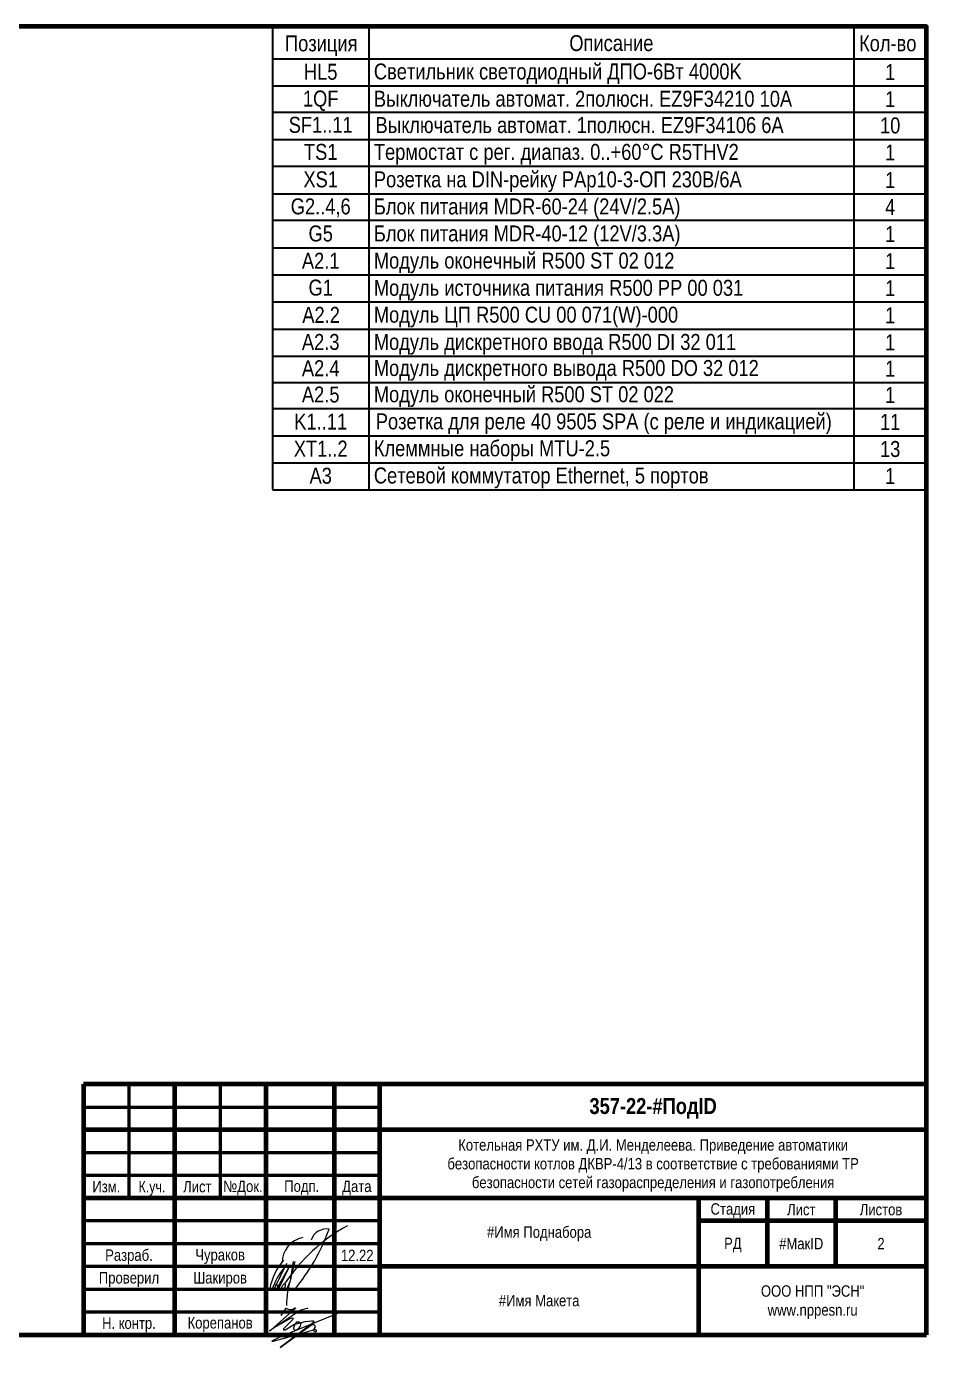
# Model space of a CAD drawing. Header units: millimetres. Extents: x -6000 to 26000, y -6000 to 26000.
# Drawn here: x 217.5 to 415, y -2517.3 to -2227.5 of the extents above; entities that cross this region are included whole.
import ezdxf

# ---------------------------------------------------------------- set-up
doc = ezdxf.new("R2010")
doc.units = ezdxf.units.MM
doc.header["$MEASUREMENT"] = 0
for name, color, linetype, lineweight in [('0_Ном._пера__1', 7, 'Continuous', 15), ('0_Ном._пера__241', 7, 'Continuous', 50), ('0_Ном._пера__246', 7, 'Continuous', 100), ('2D - Общий_Ном._пера__21', 7, 'Continuous', 30), ('Аннотация - Текст_Ном._пера__1', 7, 'Continuous', 15)]:
    doc.layers.add(name, color=color, linetype=linetype, lineweight=lineweight)
doc.layers.add('0_Ном._пера__9', color=7, linetype='Continuous', lineweight=15, true_color=0x3dad99)
doc.styles.add('СГЕНЕРИР_СТИЛЬ_1', font='ARIALN.TTF')
doc.styles.add('СГЕНЕРИР_СТИЛЬ_4', font='ARIALN.TTF')

msp = doc.modelspace()

# ---------------------------------------------------------------- linework, layer by layer
at = {"layer": '0_Ном._пера__241', "color": 7, "linetype": 'Continuous', "lineweight": 50}
for p, q in [((240, -2459.52), (240, -2484.52)), ((260, -2459.52), (260, -2484.52)), ((230, -2464.52), (295, -2464.52)), ((230, -2474.52), (295, -2474.52)), ((295, -2479.52), (230, -2479.52)), ((295, -2489.52), (230, -2489.52)), ((295, -2494.52), (230, -2494.52)), ((295, -2499.52), (230, -2499.52)), ((295, -2504.52), (230, -2504.52)), ((295, -2509.52), (230, -2509.52))]:
    msp.add_line(p, q, dxfattribs=at)
at = {"layer": '0_Ном._пера__246', "color": 7, "linetype": 'Continuous', "lineweight": 100}
for p, q in [((415, -2459.52), (230, -2459.52)), ((230, -2459.52), (230, -2514.52)), ((250, -2459.52), (250, -2514.52)), ((270, -2459.52), (270, -2514.52)), ((285, -2459.52), (285, -2514.52)), ((295, -2459.52), (295, -2514.52)), ((415, -2469.52), (230, -2469.52)), ((415, -2484.52), (230, -2484.52)), ((365, -2514.52), (365, -2484.52)), ((380, -2484.52), (380, -2499.52)), ((395, -2484.52), (395, -2499.52)), ((415, -2489.52), (365, -2489.52)), ((415, -2499.52), (295, -2499.52))]:
    msp.add_line(p, q, dxfattribs=at)
at = {"layer": '0_Ном._пера__246', "color": 7, "linetype": 'Continuous', "lineweight": 100, "flags": 128}
msp.add_lwpolyline([(415, -2514.52), (415, -2227.52), (20, -2227.52), (20, -2514.52)], close=True, dxfattribs=at)
at = {"layer": '0_Ном._пера__9', "color": 135, "linetype": 'Continuous', "lineweight": 15, "true_color": 0x3dad99}
for p, q in [((274.54, -2498.86), (271.86, -2504.41)), ((272.35, -2504.51), (275.1, -2499.72)), ((275.1, -2499.72), (272.84, -2504.41)), ((275.49, -2502.16), (276.47, -2498.39)), ((275.49, -2502.16), (276.07, -2498.42)), ((274.53, -2504.67), (275.27, -2502.93)), ((273.33, -2504.51), (273.51, -2504.19)), ((274.27, -2503.58), (274.13, -2504.62))]:
    msp.add_line(p, q, dxfattribs=at)
at = {"layer": '0_Ном._пера__9', "color": 135, "linetype": 'Continuous', "lineweight": 15, "true_color": 0x3dad99, "flags": 128}
for points in [[(273.37, -2510.28), (274.48, -2508.64, -0.414214), (274.51, -2508.64), (274.64, -2508.73, 0.267949), (275.98, -2508.83), (276.48, -2508.59, -0.775573), (276.51, -2508.62), (271.17, -2513.37), (270.81, -2513.71), (270.95, -2513.57, 0.030067), (271.39, -2513.2), (276.91, -2509.51, -0.091908), (278.11, -2508.92), (279.12, -2508.66, -0.933541), (279.19, -2508.78)], [(271.87, -2512.89), (275.11, -2511.04, -0.08719), (275.64, -2510.81), (275.75, -2510.79, -0.702393), (275.98, -2511.12), (273.94, -2513.15, 0.136086), (273.9, -2513.26, 0.443716), (274.02, -2513.4), (274.18, -2513.4, 0.161222), (274.25, -2513.37), (276.29, -2512.17, -0.026522), (276.38, -2512.11, -0.768791), (276.46, -2512.18), (276.23, -2512.62, 0.105043), (276.11, -2513.03, 0.43472), (276.54, -2513.49, 0.16132), (276.66, -2513.45), (277.28, -2512.99, 0.102211), (277.56, -2512.68), (277.58, -2512.64, -0.023478), (277.62, -2512.58, 0.197304), (277.75, -2512.02, 0.161257), (277.69, -2511.91, 0.094433), (277.46, -2511.76), (277.44, -2511.75, 0.083774), (277.2, -2511.7, 0.05387), (276.8, -2511.72, 0.985858), (276.69, -2512.04), (278.65, -2511.6, -0.027151), (278.73, -2511.58), (280.02, -2511.44, -0.046388), (280.15, -2511.44), (280.38, -2511.45, -0.65616), (280.5, -2511.81), (273.14, -2517.28), (279.32, -2512.79), (280.16, -2512.23), (280.27, -2512.21, -0.038414), (280.38, -2512.2), (280.48, -2512.2), (280.5, -2512.21, -0.402341), (280.8, -2512.81, 0.020676), (280.78, -2512.87), (280.55, -2513.25, 0.467701), (280.83, -2513.86, 0.131652), (281.07, -2513.77, 0.726247), (280.97, -2513.4), (280.88, -2513.39, 0.115506), (280.74, -2513.4), (274.6, -2515.11), (271.6, -2515.94), (271.48, -2515.93, -0.747293), (271.44, -2515.78), (273.5, -2514.8), (286.93, -2509.33)]]:
    msp.add_lwpolyline(points, format="xyb", dxfattribs=at)
at = {"layer": '0_Ном._пера__9', "color": 135, "linetype": 'Continuous', "lineweight": 15, "true_color": 0x3dad99}
for centre, radius, start, end in [((306.41, -2524.35), 38.51, 118.6981, 146.8966), ((243.78, -2477.01), 42.61, 319.6537, 340.3805), ((283.34, -2494.79), 3.52, 80.6082, 161.7985), ((279.27, -2498.66), 5.66, 101.6434, 180.3746), ((283.79, -2506.75), 13.12, 138.6736, 169.7126), ((286.05, -2509.76), 15.59, 139.9163, 160.3208), ((272.19, -2504.21), 0.668, 353.3227, 96.6773), ((296.11, -2508.4), 21.55, 163.167, 179.0964), ((273.35, -2503.91), 0.661, 268.7016, 341.1724)]:
    msp.add_arc(centre, radius, start, end, dxfattribs=at)
msp.add_ellipse((273.9, -2503.98), major_axis=(0.248, 0.662), ratio=0.421875, dxfattribs=at)
at = {"layer": '2D - Общий_Ном._пера__21', "color": 7, "linetype": 'Continuous', "lineweight": 30}
for p, q in [((271.49, -2227.52), (271.49, -2328.99)), ((271.49, -2227.52), (415, -2227.52)), ((292.66, -2227.52), (292.66, -2328.99)), ((399.02, -2227.52), (399.02, -2329.08)), ((415, -2227.52), (415, -2329.08)), ((271.49, -2234.62), (415, -2234.62)), ((271.49, -2240.55), (415, -2240.55)), ((271.49, -2246.32), (415, -2246.32)), ((271.49, -2252.34), (415, -2252.34)), ((271.49, -2258.19), (415, -2258.19)), ((271.49, -2264.21), (415, -2264.21)), ((271.49, -2269.98), (415, -2269.98)), ((271.49, -2276.08), (415, -2276.08)), ((271.49, -2282.02), (415, -2282.02)), ((271.49, -2287.95), (415, -2287.95)), ((271.49, -2293.89), (415, -2293.89)), ((271.49, -2299.82), (415, -2299.82)), ((271.49, -2305.59), (415, -2305.59)), ((271.49, -2311.35), (415, -2311.35)), ((271.49, -2317.29), (415, -2317.29)), ((271.49, -2323.23), (415, -2323.23)), ((271.49, -2329.16), (415, -2329.16))]:
    msp.add_line(p, q, dxfattribs=at)

# ---------------------------------------------------------------- texts
at = {"layer": '0_Ном._пера__1', "color": 7, "linetype": 'Continuous', "lineweight": 15, "attachment_point": 5}
for s, insert, char_height, style in [('\\A1;{\\pqc;\\fArial Narrow|b1|i0|c204|p34;357-22\\fArial Narrow|b1|i0|c204|p34;-\\fArial Narrow|b1|i0|c204|p34;#ПодID}', (355, -2464.81), 3.5, 'СГЕНЕРИР_СТИЛЬ_4'), ('\\A1;{\\pqc;\\fArial Narrow|b0|i0|c204|p34;Изм.}', (235.04, -2482), 2.5, 'СГЕНЕРИР_СТИЛЬ_1'), ('\\A1;{\\W0.950000x;\\pqc;\\fArial Narrow|b0|i0|c204|p34;К.уч.}', (245.04, -2482.35), 2.5, 'СГЕНЕРИР_СТИЛЬ_1'), ('\\A1;{\\pqc;\\fArial Narrow|b0|i0|c204|p34;Лист}', (255, -2482), 2.5, 'СГЕНЕРИР_СТИЛЬ_1'), ('\\A1;{\\pqc;\\fArial Narrow|b0|i0|c204|p34;№Док.}', (265, -2482.28), 2.5, 'СГЕНЕРИР_СТИЛЬ_1'), ('\\A1;{\\pqc;\\fArial Narrow|b0|i0|c204|p34; Подп.}', (277.5, -2482.24), 2.5, 'СГЕНЕРИР_СТИЛЬ_1'), ('\\A1;{\\pqc;\\fArial Narrow|b0|i0|c204|p34;Дата}', (290, -2482.28), 2.5, 'СГЕНЕРИР_СТИЛЬ_1'), ('\\A1;{\\pqc;\\fArial Narrow|b0|i0|c204|p34;Стадия}', (372.5, -2487.24), 2.5, 'СГЕНЕРИР_СТИЛЬ_1'), ('\\A1;{\\pqc;\\fArial Narrow|b0|i0|c204|p34;Лист}', (387.5, -2487.03), 2.5, 'СГЕНЕРИР_СТИЛЬ_1'), ('\\A1;{\\pqc;\\fArial Narrow|b0|i0|c204|p34;Листов}', (405, -2487.03), 2.5, 'СГЕНЕРИР_СТИЛЬ_1'), ('\\A1;{\\pqc;\\fArial Narrow|b0|i0|c204|p34;#Имя Поднабора}', (330, -2492.33), 2.5, 'СГЕНЕРИР_СТИЛЬ_1'), ('\\A1;{\\pqc;\\fArial Narrow|b0|i0|c204|p34;РД}', (372.5, -2494.8), 2.5, 'СГЕНЕРИР_СТИЛЬ_1'), ('\\A1;{\\pqc;\\fArial Narrow|b0|i0|c204|p34;#МакID}', (387.5, -2494.5), 2.5, 'СГЕНЕРИР_СТИЛЬ_1'), ('\\A1;{\\pqc;\\fArial Narrow|b0|i0|c204|p34;#Имя Макета}', (330, -2507), 2.5, 'СГЕНЕРИР_СТИЛЬ_1')]:
    msp.add_mtext(s, dxfattribs=dict(at, insert=insert, char_height=char_height, style=style))
at = {"layer": '0_Ном._пера__1', "color": 7, "linetype": 'Continuous', "lineweight": 15, "insert": (355, -2477.33), "char_height": 2.5, "width": 102.1134, "attachment_point": 5, "line_spacing_factor": 0.984993, "style": 'СГЕНЕРИР_СТИЛЬ_1'}
msp.add_mtext('\\A1;{\\pqc;\\fArial Narrow|b0|i0|c204|p34;Котельная РХТУ им. Д.И. Менделеева. Приведение автоматики безопасности котлов ДКВР-4/13 в соответствие с требованиями ТР безопасности сетей газораспределения и газопотребления}', dxfattribs=at)
at = {"layer": '0_Ном._пера__1', "color": 7, "linetype": 'Continuous', "lineweight": 15, "insert": (390, -2507.33), "char_height": 2.5, "attachment_point": 5, "line_spacing_factor": 0.996855, "style": 'СГЕНЕРИР_СТИЛЬ_1'}
msp.add_mtext('\\A1;{\\pqc;\\fArial Narrow|b0|i0|c204|p34;ООО НПП "ЭСН"\\P\\pqc;\\fArial Narrow|b0|i0|c204|p34;www.nppesn.ru}', dxfattribs=at)
at = {"layer": 'Аннотация - Текст_Ном._пера__1', "color": 7, "linetype": 'Continuous', "lineweight": 15, "style": 'СГЕНЕРИР_СТИЛЬ_1'}
for s, insert, char_height, attachment_point in [('\\A1;{\\pqc;\\fArial Narrow|b0|i0|c204|p34;Позиция}', (282.18, -2229.48), 3.5, 2), ('\\A1;{\\pqc;\\fArial Narrow|b0|i0|c204|p34;Описание}', (345.84, -2229.42), 3.5, 2), ('\\A1;{\\pqc;\\fArial Narrow|b0|i0|c204|p34;Кол\\fArial Narrow|b0|i0|c204|p34;-во}', (406.48, -2229.47), 3.5, 2), ('\\A1;{\\pqc;\\fArial Narrow|b0|i0|c204|p34;HL5}', (282.07, -2235.71), 3.5, 2), ('\\A1;{\\pql;\\fArial Narrow|b0|i0|c204|p34;Светильник светодиодный ДПО-6Вт 4000K}', (293.73, -2235.65), 3.5, 1), ('\\A1;{\\pqc;\\fArial Narrow|b0|i0|c204|p34;1}', (407.01, -2235.78), 3.5, 2), ('\\A1;{\\pqc;\\fArial Narrow|b0|i0|c204|p34;1\\fArial Narrow|b0|i0|c204|p34;QF}', (282.07, -2241.59), 3.5, 2), ('\\A1;{\\pql;\\fArial Narrow|b0|i0|c204|p34;Выключатель автомат. 2полюсн. EZ9F34210 10А}', (293.73, -2241.63), 3.5, 1), ('\\A1;{\\pqc;\\fArial Narrow|b0|i0|c204|p34;1}', (407.01, -2241.72), 3.5, 2), ('\\A1;{\\pqc;\\fArial Narrow|b0|i0|c204|p34;SF1..1\\fArial Narrow|b0|i0|c204|p34;1}', (282.07, -2247.35), 3.5, 2), ('\\A1;{\\pqc;\\fArial Narrow|b0|i0|c204|p34;Выключатель автомат. 1полюсн. EZ9F34106 6A}', (338.86, -2247.4), 3.5, 2), ('\\A1;{\\pqc;\\fArial Narrow|b0|i0|c204|p34;10}', (407.01, -2247.48), 3.5, 2), ('\\A1;{\\pqc;\\fArial Narrow|b0|i0|c204|p34;TS1}', (282.07, -2253.29), 3.5, 2), ('\\A1;{\\pql;\\fArial Narrow|b0|i0|c204|p34;Термостат с рег. диапаз. 0..+60°С R5THV2}', (293.73, -2253.29), 3.5, 1), ('\\A1;{\\pqc;\\fArial Narrow|b0|i0|c204|p34;1}', (407.01, -2253.42), 3.5, 2), ('\\A1;{\\pqc;\\fArial Narrow|b0|i0|c204|p34;XS1}', (282.07, -2259.31), 3.5, 2), ('\\A1;{\\pql;\\fArial Narrow|b0|i0|c204|p34;Розетка на DIN-рейку PAp10-3-ОП 230В/6А}', (293.73, -2259.31), 3.5, 1), ('\\A1;{\\pqc;\\fArial Narrow|b0|i0|c204|p34;1}', (407.01, -2259.45), 3.5, 2), ('\\A1;{\\pqc;\\fArial Narrow|b0|i0|c204|p34;G2..\\fArial Narrow|b0|i0|c204|p34;4,6}', (282.07, -2265.24), 3.5, 2), ('\\A1;{\\pql;\\fArial Narrow|b0|i0|c204|p34;Блок питания MDR-60-24 (24V/2.5A)}', (293.73, -2265.25), 3.5, 1), ('\\A1;{\\pqc;\\fArial Narrow|b0|i0|c204|p34;4}', (407.01, -2265.39), 3.5, 2), ('\\A1;{\\pqc;\\fArial Narrow|b0|i0|c204|p34;G\\fArial Narrow|b0|i0|c204|p34;5}', (282.07, -2271.18), 3.5, 2), ('\\A1;{\\pql;\\fArial Narrow|b0|i0|c204|p34;Блок питания MDR-\\fArial Narrow|b0|i0|c204|p34;4\\fArial Narrow|b0|i0|c204|p34;0-\\fArial Narrow|b0|i0|c204|p34;12\\fArial Narrow|b0|i0|c204|p34; (\\fArial Narrow|b0|i0|c204|p34;12\\fArial Narrow|b0|i0|c204|p34;V/\\fArial Narrow|b0|i0|c204|p34;3\\fArial Narrow|b0|i0|c204|p34;.\\fArial Narrow|b0|i0|c204|p34;3\\fArial Narrow|b0|i0|c204|p34;A)}', (293.73, -2271.18), 3.5, 1), ('\\A1;{\\pqc;\\fArial Narrow|b0|i0|c204|p34;1}', (407.01, -2271.31), 3.5, 2), ('\\A1;{\\pqc;\\fArial Narrow|b0|i0|c204|p34;A2.1}', (282.07, -2277.16), 3.5, 2), ('\\A1;{\\pql;\\fArial Narrow|b0|i0|c204|p34;Модуль оконечный R500 ST 02 012}', (293.73, -2277.12), 3.5, 1), ('\\A1;{\\pqc;\\fArial Narrow|b0|i0|c204|p34;1}', (407.01, -2277.25), 3.5, 2), ('\\A1;{\\pqc;\\fArial Narrow|b0|i0|c204|p34;G1}', (282.07, -2283.05), 3.5, 2), ('\\A1;{\\pql;\\fArial Narrow|b0|i0|c204|p34;Модуль источника питания R500 PP 00 031}', (293.73, -2283.1), 3.5, 1), ('\\A1;{\\pqc;\\fArial Narrow|b0|i0|c204|p34;1}', (407.01, -2283.18), 3.5, 2), ('\\A1;{\\pqc;\\fArial Narrow|b0|i0|c204|p34;A2.\\fArial Narrow|b0|i0|c204|p34;2}', (282.16, -2289.03), 3.5, 2), ('\\A1;{\\pql;\\fArial Narrow|b0|i0|c204|p34;Модуль ЦП R500 CU 00 071(W)-000}', (293.73, -2288.99), 3.5, 1), ('\\A1;{\\pqc;\\fArial Narrow|b0|i0|c204|p34;1}', (407.01, -2289.12), 3.5, 2), ('\\A1;{\\pqc;\\fArial Narrow|b0|i0|c204|p34;A2.3}', (282.07, -2294.97), 3.5, 2), ('\\A1;{\\pql;\\fArial Narrow|b0|i0|c204|p34;Модуль дискретного ввода R500 DI 32 011}', (293.73, -2294.97), 3.495, 1), ('\\A1;{\\pqc;\\fArial Narrow|b0|i0|c204|p34;1}', (407.01, -2295.05), 3.5, 2), ('\\A1;{\\pqc;\\fArial Narrow|b0|i0|c204|p34;A2.\\fArial Narrow|b0|i0|c204|p34;4}', (282.07, -2300.73), 3.5, 2), ('\\A1;{\\pql;\\fArial Narrow|b0|i0|c204|p34;Модуль дискретного вывода R500 DO 32 012}', (293.73, -2300.69), 3.495, 1), ('\\A1;{\\pqc;\\fArial Narrow|b0|i0|c204|p34;1}', (407.01, -2300.82), 3.5, 2), ('\\A1;{\\pqc;\\fArial Narrow|b0|i0|c204|p34;A2.\\fArial Narrow|b0|i0|c204|p34;5}', (282.07, -2306.5), 3.5, 2), ('\\A1;{\\pql;\\fArial Narrow|b0|i0|c204|p34;Модуль оконечный R500 ST 02 0\\fArial Narrow|b0|i0|c204|p34;2\\fArial Narrow|b0|i0|c204|p34;2}', (293.73, -2306.45), 3.49502, 1), ('\\A1;{\\pqc;\\fArial Narrow|b0|i0|c204|p34;1}', (407.01, -2306.59), 3.5, 2), ('\\A1;{\\pqc;\\fArial Narrow|b0|i0|c204|p34;Розетка для реле 40 9505 SPA (с реле и индикацией)}', (344.18, -2312.39), 3.5, 2), ('\\A1;{\\pqc;\\fArial Narrow|b0|i0|c204|p34;K1..1\\fArial Narrow|b0|i0|c204|p34;1}', (282.07, -2312.43), 3.5, 2), ('\\A1;{\\pqc;\\fArial Narrow|b0|i0|c204|p34;1\\fArial Narrow|b0|i0|c204|p34;1}', (407.01, -2312.52), 3.5, 2), ('\\A1;{\\pql;\\fArial Narrow|b0|i0|c204|p34;Клеммные наборы MTU-2.5}', (293.73, -2318.3), 3.5, 1), ('\\A1;{\\pqc;\\fArial Narrow|b0|i0|c204|p34;XT1..\\fArial Narrow|b0|i0|c204|p34;2}', (282.07, -2318.37), 3.5, 2), ('\\A1;{\\pqc;\\fArial Narrow|b0|i0|c204|p34;1\\fArial Narrow|b0|i0|c204|p34;3}', (407.01, -2318.45), 3.5, 2), ('\\A1;{\\pqc;\\fArial Narrow|b0|i0|c204|p34;A3}', (282.07, -2324.31), 3.5, 2), ('\\A1;{\\pql;\\fArial Narrow|b0|i0|c204|p34;Сетевой коммутатор\\fArial Narrow|b0|i0|c204|p34; Ethernet, 5 портов}', (293.73, -2324.26), 3.5, 1), ('\\A1;{\\pqc;\\fArial Narrow|b0|i0|c204|p34;1}', (407.01, -2324.39), 3.5, 2), ('\\A1;{\\pqc;\\fArial Narrow|b0|i0|c204|p34;2}', (405, -2493.23), 2.5, 2), ('\\A1;{\\pqc;\\fArial Narrow|b0|i0|c204|p34;Разраб.}', (240, -2495.76), 2.5, 2), ('\\A1;{\\pqc;\\fArial Narrow|b0|i0|c204|p34;Чураков}', (260, -2495.68), 2.5, 2), ('\\A1;{\\pqc;\\fArial Narrow|b0|i0|c204|p34;12.22}', (290.08, -2495.82), 2.5, 2), ('\\A1;{\\pqc;\\fArial Narrow|b0|i0|c204|p34;Проверил}', (240, -2500.73), 2.5, 2), ('\\A1;{\\pqc;\\fArial Narrow|b0|i0|c204|p34;Шакиров}', (260, -2500.73), 2.5, 2), ('\\A1;{\\pqc;\\fArial Narrow|b0|i0|c204|p34;Н. контр.}', (240, -2510.68), 2.5, 2), ('\\A1;{\\pqc;\\fArial Narrow|b0|i0|c204|p34;Корепанов}', (260, -2510.6), 2.5, 2)]:
    msp.add_mtext(s, dxfattribs=dict(at, insert=insert, char_height=char_height, attachment_point=attachment_point))

doc.saveas('drawing.dxf')
